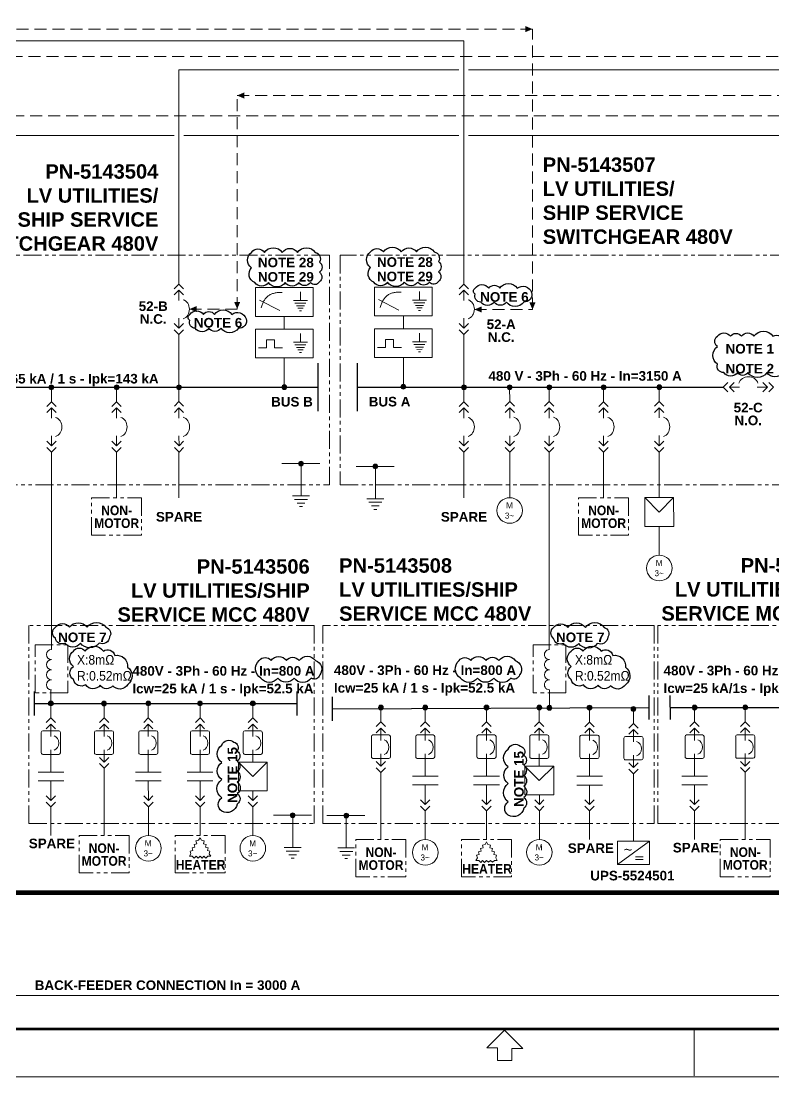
# Model space of a CAD drawing. Extents: x 0 to 1189, y 0 to 841.
# Drawn here: x 493.8 to 650.6, y 0 to 219.9 of the extents above; entities that cross this region are included whole.
import ezdxf

# ---------------------------------------------------------------- set-up
doc = ezdxf.new("R2010")
doc.units = 0
doc.header["$MEASUREMENT"] = 0
for name, pattern in [('CENTER', [2, 1.25, -0.25, 0.25, -0.25]), ('HIDDEN', [0.375, 0.25, -0.125]), ('PHANTOM', [2.5, 1.25, -0.25, 0.25, -0.25, 0.25, -0.25])]:
    doc.linetypes.add(name, pattern=pattern)
for name, color, linetype in [('Border', 7, 'Continuous'), ('E-BOARD', 4, 'PHANTOM'), ('E-BUSBAR', 5, 'Continuous'), ('E-CONNECTION DOT', 7, 'Continuous'), ('E-CONTRL. & DATA CABLE', 9, 'HIDDEN'), ('E-NOTE TEXT', 7, 'Continuous'), ('E-POWER CABLE', 3, 'Continuous'), ('E-SCOPE BOUNDARY', 7, 'CENTER'), ('E-SYMBOL', 2, 'Continuous'), ('E-TEXT 2', 7, 'Continuous'), ('E-TEXT 3', 3, 'Continuous'), ('REV CLOUD', 1, 'Continuous')]:
    doc.layers.add(name, color=color, linetype=linetype)
doc.layers.add('Level 1', color=7, linetype='Continuous', lineweight=0)
doc.styles.add('P80-ARIAL', font='arialbd.ttf')
doc.styles.add('P80-ARIAL-1', font='arialbd.ttf')
doc.styles.add('Styledgn032', font='arialbd.ttf')
doc.styles.add('Styledgn100', font='arialbd.ttf')
doc.styles.add('Unifilar', font='arial.ttf')

# ---------------------------------------------------------------- blocks, each defined once
blk = doc.blocks.new('ATERR1')
at = {"layer": 'E-SYMBOL', "linetype": 'Continuous'}
h = blk.add_hatch(color=256, dxfattribs=at)
edge = h.paths.add_edge_path()
edge.add_arc((0, 0), 10, 0, 360)
at = {"layer": 'E-SYMBOL', "linetype": 'Continuous', "lineweight": -2}
for p, q in [((-80.3, 0), (77.9, 0)), ((0, 0), (0, -134.4)), ((-35, -134.4), (35, -134.4)), ((-26.8, -149.4), (26.8, -149.4)), ((-16.4, -164.4), (16.4, -164.4)), ((-5.8, -179.4), (5.8, -179.4))]:
    blk.add_line(p, q, dxfattribs=at)
blk.add_circle((0, 0), 10, dxfattribs=at)
blk = doc.blocks.new('DJBTEX1')
at = {"layer": 'E-SYMBOL', "linetype": 'Continuous', "lineweight": -2}
for p, q in [((0, -36.9), (0, -97.4)), ((0, -263.1), (0, -202.6))]:
    blk.add_line(p, q, dxfattribs=at)
at = {"layer": 'E-SYMBOL', "linetype": 'Continuous', "lineweight": 13, "flags": 128}
for points in [[(27.7, -27.7), (0, 0), (-27.7, -27.7)], [(27.7, -64.6), (0, -36.9), (-27.7, -64.6)], [(27.7, -235.4), (0, -263.1), (-27.7, -235.4)], [(27.7, -272.3), (0, -300), (-27.7, -272.3)]]:
    blk.add_lwpolyline(points, dxfattribs=at)
at = {"layer": 'E-SYMBOL', "linetype": 'Continuous', "lineweight": -2}
blk.add_ellipse((12.5, -150), major_axis=(0, -58.8), ratio=0.849997, start_param=0.25268, end_param=2.888912, dxfattribs=at)
blk = doc.blocks.new('CONEX31')
at = {"layer": 'E-CONNECTION DOT', "linetype": 'Continuous'}
h = blk.add_hatch(color=7, dxfattribs=at)
edge = h.paths.add_edge_path()
edge.add_arc((0, 0), 10, 0, 360)
at = {"layer": 'E-CONNECTION DOT', "color": 7, "linetype": 'Continuous', "lineweight": -2}
blk.add_circle((0, 0), 10, dxfattribs=at)
blk = doc.blocks.new('MOT3PH1')
at = {"layer": 'E-SYMBOL', "linetype": 'Continuous', "lineweight": -2}
blk.add_circle((0, -53.4), 53.4, dxfattribs=at)
at = {"layer": 'E-SYMBOL', "linetype": 'Continuous', "lineweight": -2, "char_height": 25, "attachment_point": 5, "line_spacing_factor": 0.8, "style": 'P80-ARIAL-1'}
for s, insert in [('{\\Fdgn000|c0;M}', (-0.8, -32.3)), ('{\\Fdgn000|c0;3~}', (-0.8, -74.9))]:
    blk.add_mtext(s, dxfattribs=dict(at, insert=insert))
blk = doc.blocks.new('STARTG')
at = {"layer": 'E-SYMBOL', "linetype": 'Continuous', "lineweight": 0}
for p in [(-1, 0), (1, 0)]:
    blk.add_line(p, (0, -1), dxfattribs=at)
at = {"layer": 'E-SYMBOL', "linetype": 'Continuous', "lineweight": 0, "flags": 128}
blk.add_lwpolyline([(-1, 0), (1, 0), (1, -2), (-1, -2), (-1, 0)], dxfattribs=at)
blk = doc.blocks.new('AnonymousCell2')
at = {"layer": 'E-SYMBOL', "linetype": 'Continuous', "lineweight": 13, "flags": 128}
for points in [[(27.7, 4.6), (0, 32.3), (-27.7, 4.6)], [(27.7, -32.3), (0, -4.6), (-27.7, -32.3)]]:
    blk.add_lwpolyline(points, dxfattribs=at)
blk = doc.blocks.new('AnonymousCell3')
at = {"layer": 'E-SYMBOL', "linetype": 'Continuous', "lineweight": 13, "flags": 128}
for points in [[(27.7, 32.3), (0, 4.6), (-27.7, 32.3)], [(27.7, -4.6), (0, -32.3), (-27.7, -4.6)]]:
    blk.add_lwpolyline(points, dxfattribs=at)
blk = doc.blocks.new('DJBTEX')
at = {"layer": 'E-SYMBOL', "linetype": 'Continuous', "lineweight": 13}
for p, q in [((0, -36.9), (0, -97.4)), ((0, -263.1), (0, -202.6))]:
    blk.add_line(p, q, dxfattribs=at)
blk.add_ellipse((12.5, -150), major_axis=(0, -58.8), ratio=0.849997, start_param=0.25268, end_param=2.888912, dxfattribs=at)
at = {"color": 7, "linetype": 'Continuous', "lineweight": 13}
for name, p in [('AnonymousCell2', (0, -32.3)), ('AnonymousCell3', (0, -267.7))]:
    blk.add_blockref(name, p, dxfattribs=at)
blk = doc.blocks.new('AnonymousCell572')
at = {"layer": 'E-SYMBOL', "linetype": 'Continuous', "lineweight": 13}
for p, q in [((-3.01, -15.46), (3.65, -10.55)), ((0.71, -13.82), (2.34, -13.82)), ((0.71, -14.42), (2.34, -14.42))]:
    blk.add_line(p, q, dxfattribs=at)
blk.add_lwpolyline([(-3.02, -10.55), (3.65, -10.55), (3.65, -15.46), (-3.01, -15.46)], close=True, dxfattribs=at)
at = {"layer": 'E-SYMBOL', "linetype": 'Continuous', "lineweight": 13, "style": 'Unifilar'}
blk.add_text('~', height=2.15, dxfattribs=at).set_placement((-1.69, -13.39))
blk = doc.blocks.new('GR MONITOR DEVICE')
at = {"layer": 'E-SYMBOL', "linetype": 'Continuous', "lineweight": 13}
for p, q in [((3.35, 13.78), (3.35, 11.94)), ((-5.18, 12.07), (-0.95, 9.86)), ((1.88, 11.94), (4.82, 11.94)), ((2.2, 11.41), (4.51, 11.41)), ((2.54, 10.86), (4.19, 10.86)), ((2.84, 10.37), (3.91, 10.37)), ((3.18, 9.82), (3.6, 9.83)), ((0, 8.66), (0, 6)), ((3.35, 5.11), (3.35, 3.28)), ((-3.71, 3.78), (-3.71, 2.12)), ((-3.71, 3.78), (-2.05, 3.78)), ((-2.05, 3.78), (-2.05, 2.12)), ((1.88, 3.28), (4.82, 3.28)), ((2.2, 2.74), (4.51, 2.75)), ((-5.37, 2.12), (-3.71, 2.12)), ((-2.05, 2.12), (-0.39, 2.12)), ((2.55, 2.19), (4.19, 2.19)), ((2.84, 1.7), (3.91, 1.71)), ((3.18, 1.16), (3.6, 1.16))]:
    blk.add_line(p, q, dxfattribs=at)
at = {"layer": 'E-SYMBOL', "linetype": 'Continuous', "lineweight": 13, "flags": 128}
for points in [[(-6.02, 14.66), (6.01, 14.66), (6.01, 8.67), (-6.02, 8.66), (-6.02, 14.66)], [(-6.02, 5.99), (6.01, 6), (6.01, 0), (-6.01, 0), (-6.02, 5.99)]]:
    blk.add_lwpolyline(points, dxfattribs=at)
at = {"layer": 'E-SYMBOL', "linetype": 'Continuous', "lineweight": 13}
blk.add_open_spline([(-4.82, 10.44), (-4.02, 13.83), (-0.45, 13.63)], degree=2, dxfattribs=at)
blk = doc.blocks.new('DJARBT70')
at = {"layer": 'E-SYMBOL', "linetype": 'Continuous', "lineweight": 13}
for p, q in [((0, 7.91), (0, 5.34)), ((0, 0), (0, 2.57))]:
    blk.add_line(p, q, dxfattribs=at)
at = {"layer": 'E-SYMBOL', "linetype": 'Continuous', "lineweight": 13, "flags": 128}
for points in [[(-1.99, 6.17), (-1.99, 1.94)], [(1.65, 6.5), (-1.66, 6.5)], [(1.99, 1.94), (1.99, 6.17)], [(-1.66, 1.6), (1.66, 1.61)]]:
    blk.add_lwpolyline(points, dxfattribs=at)
at = {"layer": 'E-SYMBOL', "linetype": 'Continuous', "lineweight": 13}
for centre, start, end in [((-1.66, 6.17), 90.0158, 180.0158), ((1.65, 6.17), 0.0158, 90.0158), ((-1.66, 1.94), 180.0158, 270.0158), ((1.66, 1.94), 270.0158, 0.0158), ((1.66, 1.94), 270.0158, 0.0158)]:
    blk.add_arc(centre, 0.331, start, end, dxfattribs=at)
blk.add_ellipse((0.33, 3.96), major_axis=(0, -1.55), ratio=0.849997, start_param=0.25268, end_param=2.888912, dxfattribs=at)
blk = doc.blocks.new('NA')
at = {"layer": 'E-SYMBOL', "linetype": 'Continuous', "lineweight": 13}
for p, q in [((53.536, 0), (-53.536, 0)), ((53.536, -36.62), (-53.536, -36.62))]:
    blk.add_line(p, q, dxfattribs=at)
blk = doc.blocks.new('A$C60a13fb3')
at = {"layer": 'E-POWER CABLE', "linetype": 'Continuous', "lineweight": 0}
for p, q in [((0, -3), (0, 0)), ((0, -12.21), (0, -14.29)), ((0, -16.12), (0.01, -20.21)), ((0.01, -27.5), (0.01, -21.5))]:
    blk.add_line(p, q, dxfattribs=at)
at = {"layer": 'E-SYMBOL', "linetype": 'Continuous', "lineweight": 0, "flags": 128}
for points in [[(0.97, -3.97), (0, -3), (-0.97, -3.97)], [(0.97, -5.26), (0, -4.29), (-0.97, -5.26)], [(0.97, -19.24), (0.01, -20.21), (-0.96, -19.24)], [(0.98, -20.53), (0.01, -21.5), (-0.96, -20.53)]]:
    blk.add_lwpolyline(points, dxfattribs=at)
at = {"color": 7, "linetype": 'Continuous', "lineweight": 13}
blk.add_blockref('DJARBT70', (0, -12.21), dxfattribs=at)
at = {"layer": 'Level 1', "color": 7, "linetype": 'Continuous', "lineweight": 0, "xscale": 0.05000000000000002, "yscale": 0.05000000000000002, "zscale": 0.05000000000000002, "rotation": 0.01584072561617136}
for name, p in [('CONEX31', (0, 0)), ('NA', (0, -14.29))]:
    blk.add_blockref(name, p, dxfattribs=at)
blk = doc.blocks.new('A$C24bb63c6')
at = {"layer": 'E-POWER CABLE', "linetype": 'Continuous', "lineweight": 0}
for p, q in [((-0.01, 24.5), (-0.01, 27.5)), ((0, 0), (0, 14))]:
    blk.add_line(p, q, dxfattribs=at)
at = {"layer": 'E-SYMBOL', "linetype": 'Continuous', "lineweight": 0, "flags": 128}
for points in [[(0.96, 23.53), (-0.01, 24.5), (-0.98, 23.53)], [(0.96, 22.24), (-0.01, 23.21), (-0.98, 22.24)], [(0.97, 16.26), (0, 15.29), (-0.97, 16.26)], [(0.97, 14.97), (0, 14), (-0.97, 14.97)]]:
    blk.add_lwpolyline(points, dxfattribs=at)
at = {"color": 7, "linetype": 'Continuous', "lineweight": 13}
blk.add_blockref('DJARBT70', (0, 15.29), dxfattribs=at)
at = {"layer": 'E-POWER CABLE', "linetype": 'Continuous', "lineweight": 0, "xscale": 0.05000000000000002, "yscale": 0.05000000000000002, "zscale": 0.05000000000000002, "rotation": 0.01584072561617136}
blk.add_blockref('CONEX31', (-0.01, 27.5), dxfattribs=at)
at = {"layer": 'Level 1', "color": 7, "linetype": 'Continuous', "lineweight": 0, "xscale": 0.05000000000000002, "yscale": 0.05000000000000002, "zscale": 0.05000000000000002, "rotation": 0.01584072561617136}
blk.add_blockref('CONEX31', (-0.01, 27.5), dxfattribs=at)
blk = doc.blocks.new('A$C6713cf10')
at = {"layer": 'E-POWER CABLE', "linetype": 'Continuous', "lineweight": 0}
for p, q in [((0, -3), (0, 0)), ((0, -12.21), (0, -14.29)), ((0, -16.12), (0.01, -20.21)), ((0.01, -27.5), (0.01, -21.5))]:
    blk.add_line(p, q, dxfattribs=at)
at = {"layer": 'E-SYMBOL', "linetype": 'Continuous', "lineweight": 0, "flags": 128}
for points in [[(0.97, -3.97), (0, -3), (-0.97, -3.97)], [(0.97, -5.26), (0, -4.29), (-0.97, -5.26)], [(0.97, -19.24), (0.01, -20.21), (-0.96, -19.24)], [(0.98, -20.53), (0.01, -21.5), (-0.96, -20.53)]]:
    blk.add_lwpolyline(points, dxfattribs=at)
at = {"color": 7, "linetype": 'Continuous', "lineweight": 13}
blk.add_blockref('DJARBT70', (0, -12.21), dxfattribs=at)
at = {"layer": 'Level 1', "color": 7, "linetype": 'Continuous', "lineweight": 0, "xscale": 0.05000000000000002, "yscale": 0.05000000000000002, "zscale": 0.05000000000000002, "rotation": 0.01584072561617136}
for name, p in [('CONEX31', (0, 0)), ('NA', (0, -14.29))]:
    blk.add_blockref(name, p, dxfattribs=at)
at = {"layer": 'Level 1', "color": 1, "linetype": 'Continuous', "lineweight": 0, "xscale": 0.05000000000000002, "yscale": 0.05000000000000002, "zscale": 0.05000000000000002, "rotation": 0.01584072561617136}
blk.add_blockref('MOT3PH1', (0.01, -27.5), dxfattribs=at)
blk = doc.blocks.new('A$C0d55cd45')
at = {"layer": 'E-POWER CABLE', "linetype": 'Continuous', "lineweight": 0}
for p, q in [((0, -3), (0, 0)), ((0.01, -18.21), (0.01, -20.21)), ((0.01, -27.5), (0.01, -21.5))]:
    blk.add_line(p, q, dxfattribs=at)
at = {"layer": 'E-SYMBOL', "linetype": 'Continuous', "lineweight": 0, "flags": 128}
for points in [[(0.97, -3.97), (0, -3), (-0.97, -3.97)], [(0.97, -5.26), (0, -4.29), (-0.97, -5.26)], [(0.97, -19.24), (0.01, -20.21), (-0.96, -19.24)], [(0.98, -20.53), (0.01, -21.5), (-0.96, -20.53)]]:
    blk.add_lwpolyline(points, dxfattribs=at)
at = {"color": 7, "linetype": 'Continuous', "lineweight": 13}
blk.add_blockref('DJARBT70', (0, -12.21), dxfattribs=at)
at = {"layer": 'Level 1', "color": 7, "linetype": 'Continuous', "lineweight": 0}
for name, p, xscale, yscale, zscale, rotation in [('CONEX31', (0, 0), 0.05000000000000002, 0.05000000000000002, 0.05000000000000002, 0.01584072561617136), ('STARTG', (0, -12.21), 3, 3, 3, 0.01584072559316328)]:
    blk.add_blockref(name, p, dxfattribs=dict(at, xscale=xscale, yscale=yscale, zscale=zscale, rotation=rotation))
at = {"layer": 'Level 1', "color": 1, "linetype": 'Continuous', "lineweight": 0, "xscale": 0.05000000000000002, "yscale": 0.05000000000000002, "zscale": 0.05000000000000002, "rotation": 0.01584072561617136}
blk.add_blockref('MOT3PH1', (0.01, -27.5), dxfattribs=at)
blk = doc.blocks.new('TYPE-NO MOTOR')
at = {"layer": 'E-POWER CABLE', "linetype": 'Continuous', "lineweight": 0}
for p, q in [((0, -3), (0, 0)), ((0, -12.21), (0, -14.29)), ((0, -16.12), (0.01, -20.21)), ((0.01, -27.5), (0.01, -21.5))]:
    blk.add_line(p, q, dxfattribs=at)
at = {"layer": 'E-SYMBOL', "linetype": 'Continuous', "lineweight": 0, "flags": 128}
for points in [[(0.97, -3.97), (0, -3), (-0.97, -3.97)], [(0.97, -5.26), (0, -4.29), (-0.97, -5.26)], [(0.97, -19.24), (0.01, -20.21), (-0.96, -19.24)], [(0.98, -20.53), (0.01, -21.5), (-0.96, -20.53)]]:
    blk.add_lwpolyline(points, dxfattribs=at)
at = {"color": 7, "linetype": 'Continuous', "lineweight": 13}
blk.add_blockref('DJARBT70', (0, -12.21), dxfattribs=at)
at = {"layer": 'Level 1', "color": 7, "linetype": 'Continuous', "lineweight": 0, "xscale": 0.05000000000000002, "yscale": 0.05000000000000002, "zscale": 0.05000000000000002, "rotation": 0.01584072561617136}
blk.add_blockref('NA', (0, -14.29), dxfattribs=at)
blk = doc.blocks.new('A$C6ec2deaa')
blk.add_blockref('TYPE-NO MOTOR', (0, 0.08))
at = {"layer": 'Level 1', "color": 7, "linetype": 'Continuous', "lineweight": 0, "xscale": 0.05000000000000002, "yscale": 0.05000000000000002, "zscale": 0.05000000000000002, "rotation": 0.01584072561617136}
blk.add_blockref('CONEX31', (0, 0.08), dxfattribs=at)
blk = doc.blocks.new('A$C74899eaa')
at = {"layer": 'E-BOARD', "lineweight": 13, "ltscale": 3}
blk.add_lwpolyline([(-5.21, 0), (5.21, 0), (5.21, -7.79), (-5.21, -7.79)], close=True, dxfattribs=at)
blk = doc.blocks.new('AnonymousCell713')
at = {"layer": 'E-SYMBOL', "linetype": 'Continuous', "lineweight": 0}
for p, q in [((-1.67, 0.05), (-1.11, 0.2)), ((-1.52, -0.5), (-1.67, 0.05)), ((-1.26, 0.76), (-0.7, 0.91)), ((-1.11, 0.2), (-1.26, 0.76)), ((-0.85, 1.47), (-0.29, 1.62)), ((-0.7, 0.91), (-0.85, 1.47)), ((-0.29, 1.62), (0, 2.12)), ((0.29, 1.62), (0, 2.12)), ((0.85, 1.47), (0.29, 1.62)), ((0.7, 0.91), (0.85, 1.47)), ((1.26, 0.76), (0.7, 0.91)), ((1.11, 0.2), (1.26, 0.76)), ((1.67, 0.06), (1.11, 0.2)), ((1.52, -0.5), (1.67, 0.06)), ((-1.92, -1.21), (-2.22, -1.72)), ((-1.63, -1.72), (-2.22, -1.72)), ((-2.07, -0.65), (-1.52, -0.5)), ((-1.92, -1.21), (-2.07, -0.65)), ((-1.63, -1.72), (-1.22, -2.13)), ((-1.22, -2.13), (-0.82, -1.72)), ((-0.82, -1.72), (-0.41, -2.13)), ((-0.41, -2.13), (0, -1.72)), ((0, -1.72), (0.41, -2.12)), ((0.41, -2.12), (0.82, -1.72)), ((0.82, -1.72), (1.22, -2.12)), ((1.22, -2.12), (1.63, -1.72)), ((2.07, -0.65), (1.52, -0.5)), ((1.63, -1.72), (2.22, -1.72)), ((1.93, -1.21), (2.07, -0.65)), ((1.93, -1.21), (2.22, -1.72))]:
    blk.add_line(p, q, dxfattribs=at)
blk = doc.blocks.new('A$C8a68718e')
at = {"color": 1}
blk.add_blockref('A$C74899eaa', (0, 0), dxfattribs=at)
at = {"color": 7, "linetype": 'Continuous', "lineweight": 0}
blk.add_blockref('AnonymousCell713', (0, -2.62), dxfattribs=at)
at = {"layer": 'E-TEXT 2', "linetype": 'Continuous', "lineweight": 0, "insert": (0.11, -6.11), "char_height": 2, "attachment_point": 5, "rotation": 0.0158, "line_spacing_factor": 0.8, "style": 'Styledgn032'}
blk.add_mtext('{\\W0.9;HEATER}', dxfattribs=at)
blk = doc.blocks.new('A$C648f9ce4')
at = {"layer": 'Border', "linetype": 'Continuous', "lineweight": 53}
blk.add_line((25, 10), (1179, 10), dxfattribs=at)
at = {"layer": 'Border', "linetype": 'Continuous', "lineweight": 0}
for p, q in [((590.79, 6.04), (594.5, 9.73)), ((594.5, 9.73), (598.31, 5.92)), ((634, 10.18), (634, 0.18)), ((593.01, 6.04), (590.79, 6.04)), ((593.01, 3.39), (593.01, 6.04)), ((598.31, 5.92), (596.01, 5.91)), ((596.01, 5.91), (596.01, 3.39)), ((596.01, 3.39), (593.01, 3.39))]:
    blk.add_line(p, q, dxfattribs=at)
at = {"layer": 'Border', "linetype": 'Continuous', "lineweight": 0, "flags": 128}
blk.add_lwpolyline([(0, 0), (1189, 0), (1189, 841), (0, 841), (0, 0)], dxfattribs=at)
blk = doc.blocks.new('REATOR1')
at = {"layer": 'E-SYMBOL', "linetype": 'Continuous', "lineweight": -2, "flags": 128}
blk.add_lwpolyline([(0, -111.9, -1), (0, -83.9, -1), (0, -56, -1), (0, -28, -1), (0, 0, -1)], format="xyb", dxfattribs=at)
blk = doc.blocks.new('A$C7ddd5fdc')
at = {"layer": 'E-BOARD', "lineweight": 13, "ltscale": 3}
blk.add_lwpolyline([(-3.41, 0.96), (3.4, 0.96), (3.4, -9.04), (-3.41, -9.04)], close=True, dxfattribs=at)
at = {"layer": 'Level 1', "color": 7, "linetype": 'Continuous', "lineweight": 13, "xscale": 0.075, "yscale": 0.075, "zscale": 0.075, "rotation": 0.01584072559316328}
blk.add_blockref('REATOR1', (0, 0), dxfattribs=at)

msp = doc.modelspace()

# ---------------------------------------------------------------- hatches: boundary and pattern name
at = {"layer": 'E-CONTRL. & DATA CABLE', "ltscale": 10}
for points in [[(600.33, 218.24), (598.84, 218.88), (598.84, 217.61)], [(538.76, 204.41), (540.25, 203.78), (540.25, 205.05)], [(528.84, 159.92), (530.33, 159.29), (530.33, 160.56)], [(538.79, 159.92), (539.42, 161.41), (538.15, 161.41)], [(600.32, 159.81), (600.95, 161.31), (599.68, 161.31)], [(588.24, 159.84), (589.74, 159.2), (589.74, 160.48)]]:
    msp.add_hatch(color=256, dxfattribs=at).paths.add_polyline_path(points)

# ---------------------------------------------------------------- linework, layer by layer
at = {"layer": 'E-BOARD', "lineweight": 13, "ltscale": 3}
for points in [[(369.27, 123.29), (557.99, 123.29), (557.99, 171.12), (369.27, 171.12)], [(560.28, 123.29), (751.13, 123.29), (751.13, 171.12), (560.28, 171.12)], [(495.37, 52.79), (554.8, 52.79), (554.8, 94.01), (495.37, 94.01)], [(556.63, 52.79), (625.7, 52.79), (625.7, 94.01), (556.63, 94.01)], [(626.46, 52.79), (687.1, 52.79), (687.1, 94.01), (626.46, 94.01)]]:
    msp.add_lwpolyline(points, close=True, dxfattribs=at)
at = {"layer": 'E-BUSBAR', "linetype": 'Continuous', "lineweight": 30}
for p, q in [((555.56, 148.65), (555.56, 138.65)), ((563.82, 148.63), (563.82, 138.63)), ((469.95, 143.63), (555.56, 143.65)), ((563.82, 143.63), (640.18, 143.65)), ((496.49, 80.27), (496.49, 75.27)), ((551.23, 80.29), (551.23, 75.29)), ((558.6, 79.18), (558.6, 74.18)), ((624.55, 79.44), (624.55, 74.44)), ((628.97, 79.46), (628.98, 74.46)), ((496.49, 77.77), (551.23, 77.79)), ((628.97, 76.96), (683.54, 76.97)), ((558.63, 76.68), (624.55, 76.94))]:
    msp.add_line(p, q, dxfattribs=at)
at = {"layer": 'E-CONTRL. & DATA CABLE', "lineweight": 0, "ltscale": 10}
msp.add_line((334.02, 212.53), (926.38, 212.53), dxfattribs=at)
for points in [[(588.21, 159.82), (600.32, 159.82), (600.32, 218.24), (381.56, 218.24)], [(528.84, 159.9), (538.79, 159.9), (538.79, 204.2)], [(538.79, 204.41), (683.23, 204.41)], [(1015.63, 200.19), (97.82, 200.19), (97.82, 160.07), (54.18, 160.07)]]:
    msp.add_lwpolyline(points, dxfattribs=at)
at = {"layer": 'E-POWER CABLE', "linetype": 'Continuous', "lineweight": 13}
for p, q in [((417.12, 215.78), (585.99, 215.77)), ((586.02, 165.14), (585.99, 215.77)), ((526.65, 165.14), (526.65, 209.77)), ((526.65, 209.77), (585, 209.77)), ((587, 209.77), (697.49, 209.77)), ((403.11, 196.07), (525.65, 196.07)), ((527.65, 196.07), (585, 196.07)), ((587, 196.07), (711.47, 196.07)), ((526.65, 154.64), (526.66, 143.64)), ((586.03, 154.64), (586.03, 143.64)), ((548.61, 149.74), (548.61, 143.65)), ((573.41, 149.83), (573.41, 143.74)), ((500.07, 140.63), (500.07, 143.63)), ((603.82, 140.64), (603.82, 143.64)), ((500.07, 130.13), (500.07, 112.63)), ((603.82, 130.14), (603.83, 112.64)), ((500.08, 89.01), (500.07, 122.63)), ((603.83, 89.01), (603.83, 112.64)), ((499.96, 77.77), (499.96, 80.62)), ((603.84, 80.61), (603.85, 76.86)), ((27.06, 16.97), (949.76, 16.98))]:
    msp.add_line(p, q, dxfattribs=at)
at = {"layer": 'E-POWER CABLE', "linetype": 'Continuous', "lineweight": 0}
for p, q in [((513.66, 140.63), (513.66, 143.63)), ((526.66, 140.64), (526.66, 143.64)), ((586.03, 140.63), (586.03, 143.63)), ((595.57, 140.64), (595.56, 143.64)), ((615.14, 140.63), (615.13, 143.63)), ((626.74, 140.65), (626.74, 143.65)), ((513.66, 130.13), (513.66, 120.63)), ((526.66, 130.14), (526.66, 120.64)), ((586.04, 130.13), (586.04, 120.63)), ((595.57, 130.14), (595.57, 120.64)), ((615.14, 130.13), (615.14, 120.63)), ((626.74, 130.15), (626.74, 120.65)), ((626.75, 108.65), (626.75, 114.65)), ((511.04, 74.77), (511.04, 77.77)), ((568.74, 73.93), (568.74, 76.93)), ((644.65, 73.96), (644.65, 76.96)), ((511.05, 50.28), (511.04, 64.28)), ((568.75, 49.43), (568.74, 63.43)), ((644.65, 49.46), (644.65, 63.46))]:
    msp.add_line(p, q, dxfattribs=at)
at = {"layer": 'E-SCOPE BOUNDARY', "lineweight": 30, "ltscale": 10, "const_width": 1}
msp.add_lwpolyline([(1045.55, 330.45), (1045.55, 110.53), (951.07, 110.53), (951.1, 38.38), (120.26, 38.38), (120.26, 111.17), (29.5, 111.17), (29.5, 330.76), (1045.55, 330.76)], dxfattribs=at)
at = {"layer": 'E-SYMBOL', "linetype": 'Continuous', "lineweight": 0, "flags": 128}
for points in [[(512.01, 73.8), (511.04, 74.77), (510.07, 73.8)], [(512.01, 72.51), (511.04, 73.48), (510.07, 72.51)], [(569.71, 72.96), (568.74, 73.93), (567.77, 72.96)], [(569.71, 71.67), (568.74, 72.63), (567.77, 71.67)], [(645.62, 72.99), (644.65, 73.96), (643.68, 72.99)], [(645.62, 71.7), (644.65, 72.67), (643.68, 71.7)], [(512.01, 66.54), (511.04, 65.57), (510.07, 66.54)], [(512.01, 65.25), (511.04, 64.28), (510.07, 65.24)], [(569.71, 65.69), (568.74, 64.72), (567.77, 65.69)], [(569.71, 64.4), (568.74, 63.43), (567.77, 64.4)], [(645.62, 65.72), (644.65, 64.75), (643.68, 65.72)], [(645.62, 64.43), (644.65, 63.46), (643.68, 64.43)]]:
    msp.add_lwpolyline(points, dxfattribs=at)
at = {"layer": 'REV CLOUD'}
for points in [[(541.77, 171.74, -0.520567), (544.46, 171.74, -0.520567), (548.18, 171.74, -0.520567), (551.37, 171.74, -0.520567), (555.06, 171.74, -0.520567), (555.93, 169.72, -0.520567), (555.93, 167.59, -0.520567), (555.93, 165.58, -0.520567), (554.04, 165.44, -0.520567), (551.63, 165.44, -0.520567), (548.81, 165.44, -0.520567), (545.29, 165.44, -0.520567), (542.44, 165.44, -0.520567), (541.77, 168.52, -0.520567)], [(566.57, 171.83, -0.520567), (569.26, 171.83, -0.520567), (572.99, 171.83, -0.520567), (576.17, 171.83, -0.520567), (579.86, 171.83, -0.520567), (580.73, 169.82, -0.520567), (580.73, 167.68, -0.520567), (580.73, 165.67, -0.520567), (578.84, 165.53, -0.520567), (576.44, 165.53, -0.520567), (573.61, 165.53, -0.520567), (570.1, 165.53, -0.520567), (567.24, 165.53, -0.520567), (566.57, 168.61, -0.520567)], [(588.36, 164.28, -0.520567), (591.21, 164.28, -0.520567), (593.51, 164.28, -0.520567), (597.13, 164.28, -0.520567), (600.14, 163.38, -0.520567), (598.5, 161.39, -0.520567), (594.88, 161.39, -0.520567), (592.34, 161.39, -0.520567), (589.53, 161.39, -0.520567), (588.36, 163.04, -0.520567)], [(528.89, 158.81, -0.520567), (531.75, 158.81, -0.520567), (534.04, 158.81, -0.520567), (537.67, 158.81, -0.520567), (540.68, 157.92, -0.520567), (539.04, 155.92, -0.520567), (535.42, 155.92, -0.520567), (532.87, 155.92, -0.520567), (530.06, 155.92, -0.520567), (528.89, 157.57, -0.520567)], [(638.86, 154.27, -0.520567), (641.56, 154.27, -0.520567), (643.87, 154.27, -0.520567), (646.47, 154.27, -0.520567), (650.43, 154.27, -0.520567), (652.8, 153.06, -0.520567), (652.8, 149.91, -0.520567), (652.52, 146.69, -0.520567), (649.17, 146.69, -0.520567), (645.22, 146.69, -0.520567), (643.04, 146.69, -0.520567), (640.16, 146.69, -0.520567), (638.86, 148.44, -0.520567), (638.86, 152.13, -0.520567)], [(500.9, 93.64, -0.520567), (503.84, 93.64, -0.520567), (507.51, 93.64, -0.520567), (511.43, 93.64, -0.520567), (512.21, 91.63, -0.520567), (510, 90.35, -0.520567), (506.12, 90.35, -0.520567), (502.94, 90.35, -0.520567), (500.9, 91.39, -0.520567)], [(604.73, 93.59, -0.520567), (607.67, 93.59, -0.520567), (611.34, 93.59, -0.520567), (615.27, 93.59, -0.520567), (616.04, 91.58, -0.520567), (613.83, 90.3, -0.520567), (609.96, 90.3, -0.520567), (606.77, 90.3, -0.520567), (604.73, 91.34, -0.520567)], [(504.66, 88.69, -0.520567), (507.08, 88.69, -0.520567), (510.9, 88.69, -0.520567), (513.32, 87.77, -0.520567), (515.92, 85.31, -0.520567), (515.99, 81.73, -0.520567), (512.84, 81.48, -0.520567), (510.23, 81.57, -0.520567), (507.22, 81.66, -0.520567), (504.66, 82.74, -0.520567), (504.66, 85.5, -0.520567)], [(608.41, 88.69, -0.520567), (610.83, 88.69, -0.520567), (614.65, 88.69, -0.520567), (617.07, 87.77, -0.520567), (619.67, 85.31, -0.520567), (619.74, 81.73, -0.520567), (616.59, 81.48, -0.520567), (613.98, 81.57, -0.520567), (610.97, 81.66, -0.520567), (608.41, 82.74, -0.520567), (608.41, 85.5, -0.520567)], [(543.39, 86.71, -0.520567), (545.84, 86.71, -0.520567), (549.03, 86.71, -0.520567), (551.68, 86.71, -0.520567), (555.12, 86.71, -0.520567), (556, 83.72, -0.520567), (554.23, 83.07, -0.520567), (550.63, 83.07, -0.520567), (547.24, 83.07, -0.520567), (543.74, 83.07, -0.520567)], [(585.01, 86.71, -0.520567), (587.45, 86.71, -0.520567), (590.65, 86.71, -0.520567), (593.3, 86.71, -0.520567), (596.74, 86.71, -0.520567), (597.62, 83.72, -0.520567), (595.84, 83.07, -0.520567), (592.25, 83.07, -0.520567), (588.85, 83.07, -0.520567), (585.35, 83.07, -0.520567)], [(535.56, 55.36, -0.520567), (535.56, 58.13, -0.520567), (535.56, 61.93, -0.520567), (535.56, 65.45, -0.520567), (535.56, 69.09, -0.520567), (538.11, 69.73, -0.520567), (538.81, 67.86, -0.520567), (538.81, 65.75, -0.520567), (538.81, 63.65, -0.520567), (538.81, 61.37, -0.520567), (538.81, 59.02, -0.520567), (538.81, 56.83, -0.520567)], [(595.26, 54.51, -0.520567), (595.26, 57.28, -0.520567), (595.26, 61.08, -0.520567), (595.26, 64.6, -0.520567), (595.26, 68.24, -0.520567), (597.81, 68.88, -0.520567), (598.51, 67.02, -0.520567), (598.51, 64.9, -0.520567), (598.51, 62.8, -0.520567), (598.51, 60.53, -0.520567), (598.51, 58.17, -0.520567), (598.51, 55.98, -0.520567)]]:
    msp.add_lwpolyline(points, format="xyb", close=True, dxfattribs=at)

# ---------------------------------------------------------------- block references
for name, p in [('GR MONITOR DEVICE', (548.61, 149.74)), ('GR MONITOR DEVICE', (573.41, 149.83)), ('A$C6ec2deaa', (499.96, 77.7)), ('A$C6713cf10', (520.27, 77.78)), ('A$C60a13fb3', (531.04, 77.78)), ('A$C0d55cd45', (542.04, 77.78)), ('A$C6713cf10', (577.97, 76.93)), ('A$C60a13fb3', (590.74, 76.93)), ('A$C0d55cd45', (601.74, 76.94)), ('A$C6ec2deaa', (612.21, 76.83)), ('A$C24bb63c6', (621.37, 49.12)), ('A$C6ec2deaa', (634.1, 76.86))]:
    msp.add_blockref(name, p)
at = {"color": 1}
for name, p in [('A$C74899eaa', (513.66, 120.63)), ('A$C74899eaa', (615.14, 120.63)), ('A$C74899eaa', (511.05, 50.28)), ('A$C8a68718e', (531.05, 50.28)), ('A$C74899eaa', (568.75, 49.43)), ('A$C8a68718e', (590.75, 49.43)), ('A$C74899eaa', (644.65, 49.46))]:
    msp.add_blockref(name, p, dxfattribs=at)
at = {"color": 7, "linetype": 'Continuous', "lineweight": 13}
for p in [(511.04, 65.57), (568.74, 64.72), (644.65, 64.75)]:
    msp.add_blockref('DJARBT70', p, dxfattribs=at)
at = {"color": 7, "linetype": 'Continuous', "lineweight": 0}
msp.add_blockref('AnonymousCell572', (621.05, 59.67), dxfattribs=at)
at = {"layer": 'Border'}
msp.add_blockref('A$C648f9ce4', (0, 0), dxfattribs=at)
at = {"layer": 'E-POWER CABLE', "linetype": 'Continuous', "lineweight": 0, "xscale": 0.05000000000000002, "yscale": 0.05000000000000002, "zscale": 0.05000000000000002, "rotation": 0.01584072561617136}
for p in [(511.04, 77.77), (568.74, 76.93), (644.65, 76.96)]:
    msp.add_blockref('CONEX31', p, dxfattribs=at)
at = {"layer": 'Level 1', "color": 7, "linetype": 'Continuous', "lineweight": 13}
for name, p, xscale, yscale, zscale, rotation in [('DJBTEX1', (526.65, 165.14), 0.035, 0.035, 0.035, 0.01584072559316328), ('DJBTEX1', (586.03, 165.14), 0.035, 0.035, 0.035, 0.01584072559316328), ('CONEX31', (500.07, 143.63), 0.05000000000000002, 0.05000000000000002, 0.05000000000000002, 0.01584072561617136), ('CONEX31', (526.66, 143.64), 0.05000000000000002, 0.05000000000000002, 0.05000000000000002, 0.01584072561617136), ('CONEX31', (586.03, 143.64), 0.05000000000000002, 0.05000000000000002, 0.05000000000000002, 0.01584072561617136), ('CONEX31', (603.82, 143.64), 0.05000000000000002, 0.05000000000000002, 0.05000000000000002, 0.01584072561617136), ('DJBTEX1', (500.07, 140.63), 0.035, 0.035, 0.035, 0.01584072559316328), ('DJBTEX1', (603.82, 140.64), 0.035, 0.035, 0.035, 0.01584072559316328), ('CONEX31', (603.85, 76.86), 0.05000000000000002, 0.05000000000000002, 0.05000000000000002, 0.01584072561617136)]:
    msp.add_blockref(name, p, dxfattribs=dict(at, xscale=xscale, yscale=yscale, zscale=zscale, rotation=rotation))
at = {"layer": 'Level 1', "color": 1, "linetype": 'Continuous', "lineweight": 30, "xscale": 0.035, "yscale": 0.035, "zscale": 0.035, "rotation": 90.01584072559697}
msp.add_blockref('DJBTEX', (640.07, 143.63), dxfattribs=at)
at = {"layer": 'Level 1', "color": 7, "linetype": 'Continuous', "lineweight": 0}
for name, p, xscale, yscale, zscale, rotation in [('CONEX31', (513.66, 143.63), 0.05000000000000002, 0.05000000000000002, 0.05000000000000002, 0.01584072561617136), ('CONEX31', (526.66, 143.64), 0.05000000000000002, 0.05000000000000002, 0.05000000000000002, 0.01584072561617136), ('CONEX31', (548.61, 143.65), 0.05000000000000002, 0.05000000000000002, 0.05000000000000002, 0.01584072561617136), ('CONEX31', (573.41, 143.74), 0.05000000000000002, 0.05000000000000002, 0.05000000000000002, 0.01584072561617136), ('CONEX31', (586.03, 143.63), 0.05000000000000002, 0.05000000000000002, 0.05000000000000002, 0.01584072561617136), ('CONEX31', (595.56, 143.64), 0.05000000000000002, 0.05000000000000002, 0.05000000000000002, 0.01584072561617136), ('CONEX31', (615.13, 143.63), 0.05000000000000002, 0.05000000000000002, 0.05000000000000002, 0.01584072561617136), ('CONEX31', (626.74, 143.65), 0.05000000000000002, 0.05000000000000002, 0.05000000000000002, 0.01584072561617136), ('CONEX31', (626.74, 143.65), 0.05000000000000002, 0.05000000000000002, 0.05000000000000002, 0.01584072561617136), ('DJBTEX1', (513.66, 140.63), 0.035, 0.035, 0.035, 0.01584072559316328), ('DJBTEX1', (526.66, 140.64), 0.035, 0.035, 0.035, 0.01584072559316328), ('DJBTEX1', (586.03, 140.63), 0.035, 0.035, 0.035, 0.01584072559316328), ('DJBTEX1', (595.57, 140.64), 0.035, 0.035, 0.035, 0.01584072559316328), ('DJBTEX1', (615.14, 140.63), 0.035, 0.035, 0.035, 0.01584072559316328), ('DJBTEX1', (626.74, 140.65), 0.035, 0.035, 0.035, 0.01584072559316328), ('STARTG', (626.74, 120.65), 3, 3, 3, 0.01584072559316328), ('CONEX31', (511.04, 77.77), 0.05000000000000002, 0.05000000000000002, 0.05000000000000002, 0.01584072561617136), ('CONEX31', (568.74, 76.93), 0.05000000000000002, 0.05000000000000002, 0.05000000000000002, 0.01584072561617136), ('CONEX31', (603.85, 76.85), 0.05000000000000002, 0.05000000000000002, 0.05000000000000002, 0.01584072561617136), ('CONEX31', (644.65, 76.96), 0.05000000000000002, 0.05000000000000002, 0.05000000000000002, 0.01584072561617136)]:
    msp.add_blockref(name, p, dxfattribs=dict(at, xscale=xscale, yscale=yscale, zscale=zscale, rotation=rotation))
at = {"layer": 'Level 1', "color": 1, "linetype": 'Continuous', "lineweight": 13, "xscale": 0.05000000000000002, "yscale": 0.05000000000000002, "zscale": 0.05000000000000002, "rotation": 0.01584072561617136}
for p in [(552.09, 127.74), (567.58, 127.15), (550.35, 54.49), (561.51, 54.42)]:
    msp.add_blockref('ATERR1', p, dxfattribs=at)
at = {"layer": 'Level 1', "color": 1, "linetype": 'Continuous', "lineweight": 0, "xscale": 0.05000000000000002, "yscale": 0.05000000000000002, "zscale": 0.05000000000000002, "rotation": 0.01584072561617136}
for p in [(595.57, 120.64), (626.75, 108.65)]:
    msp.add_blockref('MOT3PH1', p, dxfattribs=at)
at = {"layer": 'REV CLOUD', "color": 1}
for p in [(500.09, 89.01), (603.84, 89.01)]:
    msp.add_blockref('A$C7ddd5fdc', p, dxfattribs=at)

# ---------------------------------------------------------------- texts
at = {"layer": 'E-NOTE TEXT', "style": 'Styledgn100'}
for s, p in [('NOTE 1', (640.56, 150.66)), ('NOTE 2', (640.56, 146.51))]:
    msp.add_text(s, height=2, rotation=0.0158, dxfattribs=at).set_placement(p)
at = {"layer": 'E-NOTE TEXT', "linetype": 'Continuous', "lineweight": 0, "char_height": 2, "style": 'Styledgn100'}
for s, insert, attachment_point, rotation, line_spacing_factor in [('\\pxsm0.9;NOTE 28\\PNOTE 29', (543.11, 170.63), 1, 0.0158, 1.243984), ('\\pxsm0.9;NOTE 28\\PNOTE 29', (567.91, 170.72), 1, 0.0158, 1.243984), ('NOTE 6', (589.43, 161.42), 7, 0.0158, 0.8), ('NOTE 6', (529.76, 156.05), 7, 0.0158, 0.8), ('NOTE 7', (501.48, 90.52), 7, 0.0158, 0.8), ('NOTE 7', (605.23, 90.52), 7, 0.0158, 0.8), ('NOTE 15', (538.83, 57.06), 7, 90.0158, 0.8), ('NOTE 15', (598.53, 56.22), 7, 90.0158, 0.8)]:
    msp.add_mtext(s, dxfattribs=dict(at, insert=insert, attachment_point=attachment_point, rotation=rotation, line_spacing_factor=line_spacing_factor))
at = {"layer": 'E-TEXT 2', "linetype": 'Continuous', "lineweight": 0, "char_height": 2, "rotation": 0.0158}
for s, insert, attachment_point, line_spacing_factor, style in [('52-B\\PN.C.', (521.29, 159.18), 5, 0.8, 'Styledgn100'), ('52-A\\PN.C.', (593.8, 155.41), 5, 0.8, 'Styledgn100'), ('Icw=65 kA / 1 s - Ipk=143 kA', (503.93, 145.12), 5, 0.8, 'P80-ARIAL'), ('480 V - 3Ph - 60 Hz - In=3150 A', (611.29, 145.98), 5, 0.8, 'P80-ARIAL'), ('BUS B', (550.2, 140.61), 5, 0.8, 'Styledgn100'), ('BUS A', (570.54, 140.63), 5, 0.8, 'Styledgn100'), ('52-C\\PN.O.', (645.27, 138.06), 5, 0.8, 'Styledgn100'), ('{\\W0.9;NON-\\PMOTOR}', (513.67, 116.65), 5, 0.8, 'Styledgn032'), ('{\\W0.9;NON-\\PMOTOR}', (615.14, 116.65), 5, 0.8, 'Styledgn032'), ('SPARE', (526.67, 116.65), 5, 0.8, 'Styledgn100'), ('SPARE', (586.04, 116.64), 5, 0.8, 'Styledgn100'), ('\\pxt62;480V - 3Ph - 60 Hz - In=800 A\\PIcw=25 kA / 1 s - Ipk=52.5 kA', (558.95, 82.56), 4, 1.103118, 'P80-ARIAL'), ('480V - 3Ph - 60 Hz - In=800 A\\PIcw=25 kA / 1 s - Ipk=52.5 kA', (516.95, 82.41), 4, 1.103118, 'P80-ARIAL'), ('480V - 3Ph - 60 Hz - In=800A\\PIcw=25 kA/1s - Ipk=52.5kA', (627.64, 82.49), 4, 1.103118, 'P80-ARIAL'), ('SPARE', (500.17, 48.61), 5, 0.8, 'Styledgn032'), ('{\\W0.9;NON-\\PMOTOR}', (511.05, 46.29), 5, 0.8, 'Styledgn032'), ('SPARE', (612.48, 47.63), 5, 0.8, 'Styledgn032'), ('SPARE', (634.37, 47.73), 5, 0.8, 'Styledgn032'), ('{\\W0.9;NON-\\PMOTOR}', (568.75, 45.44), 5, 0.8, 'Styledgn032'), ('{\\W0.9;NON-\\PMOTOR}', (644.66, 45.47), 5, 0.8, 'Styledgn032'), ('UPS-5524501', (621.14, 42.92), 2, 0.97195, 'P80-ARIAL'), ('BACK-FEEDER CONNECTION In = 3000 A', (496.6, 20.09), 1, 0.809632, 'Styledgn100')]:
    msp.add_mtext(s, dxfattribs=dict(at, insert=insert, attachment_point=attachment_point, line_spacing_factor=line_spacing_factor, style=style))
at = {"layer": 'E-TEXT 2', "char_height": 2, "width": 9.0804, "attachment_point": 1, "rotation": 0.0158, "style": 'P80-ARIAL'}
for insert in [(505.41, 87.87), (609.16, 87.87)]:
    msp.add_mtext('{\\fArial|b0|i0|c0|p34;\\W0.9;X:8mΩ\\PR:0.52mΩ}', dxfattribs=dict(at, insert=insert))
at = {"layer": 'E-TEXT 3', "linetype": 'Continuous', "lineweight": 0, "char_height": 3, "attachment_point": 7, "rotation": 0.0158, "line_spacing_factor": 0.8, "style": 'Styledgn100'}
for s, insert, width in [('\\pxsm1;PN-5143507\\PLV UTILITIES/\\PSHIP SERVICE\\PSWITCHGEAR 480V', (602.47, 173.46), 54.4486), ('\\pxsm1,qr;PN-5143504\\PLV UTILITIES/\\PSHIP SERVICE\\PSWITCHGEAR 480V', (470.33, 172.03), 52.0294)]:
    msp.add_mtext(s, dxfattribs=dict(at, insert=insert, width=width))
at = {"layer": 'E-TEXT 3', "linetype": 'Continuous', "lineweight": 0, "char_height": 3, "rotation": 0.0158, "line_spacing_factor": 0.828528, "style": 'Styledgn100'}
for s, insert, attachment_point in [('\\pxsm1,qr;PN-5143506\\PLV UTILITIES/SHIP\\PSERVICE MCC 480V', (553.9, 94.77), 9), ('\\pxsm1;PN-5143508\\PLV UTILITIES/SHIP\\PSERVICE MCC 480V', (560.03, 94.96), 7), ('\\pxsm1;PN-5143509\\PLV UTILITIES/SHIP\\PSERVICE MCC 480V', (667.24, 95.01), 9)]:
    msp.add_mtext(s, dxfattribs=dict(at, insert=insert, attachment_point=attachment_point))

doc.saveas('drawing.dxf')
